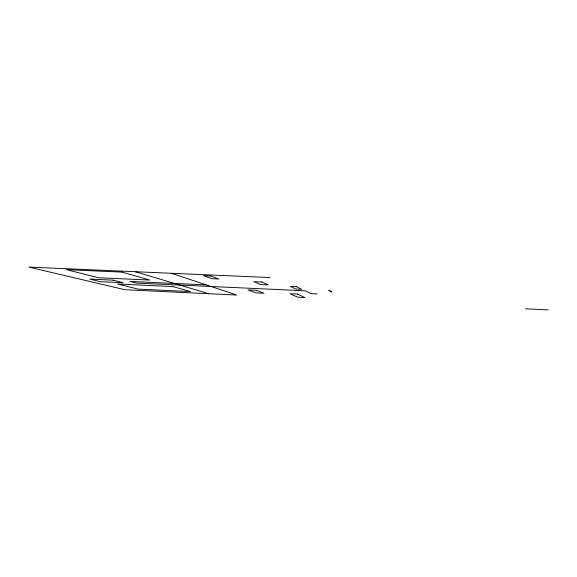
<?xml version="1.0" encoding="UTF-8"?>
<svg xmlns="http://www.w3.org/2000/svg" width="577" height="577" viewBox="0 0 577 577"><rect width="100%" height="100%" fill="white"/><g stroke="black" fill="none" stroke-linecap="round" stroke-linejoin="round"><path stroke-width="0.87" d="M270.079 277.551L28.85 267.101L124.913 289.719L236.822 295.056L171.405 273.274M206.306 284.894L129.94 281.403L136.23 283.069L305.493 290.815L310.938 293.635L317.083 293.924M525.481 308.818L548.15 309.899M135.285 271.709L208.629 293.707M122.108 272.106L66.463 269.683L98.443 277.732L149.811 280.047L122.108 272.106M210.843 275.986L203.465 275.662L211.737 278.691L218.878 279.008L210.843 275.986M261.77 281.987L253.75 281.634L260.53 284.54L268.291 284.887L261.77 281.987M296.549 286.654L290.411 286.38L295.698 289.005L301.641 289.279L296.549 286.654M113.2 280.155L89.817 279.095L100.528 281.684L123.276 282.73L113.2 280.155M329.474 290.548L328.688 290.512L331.862 292.034L329.474 290.548M256.419 290.31L248.031 289.921L255.979 292.914L264.057 293.289L256.419 290.31M173.035 286.574L117.484 283.992L138.141 289.106L190.482 291.587L173.035 286.574M297.494 294.068L289.971 293.715L297.71 297.198L304.887 297.544L297.494 294.068"/></g></svg>
